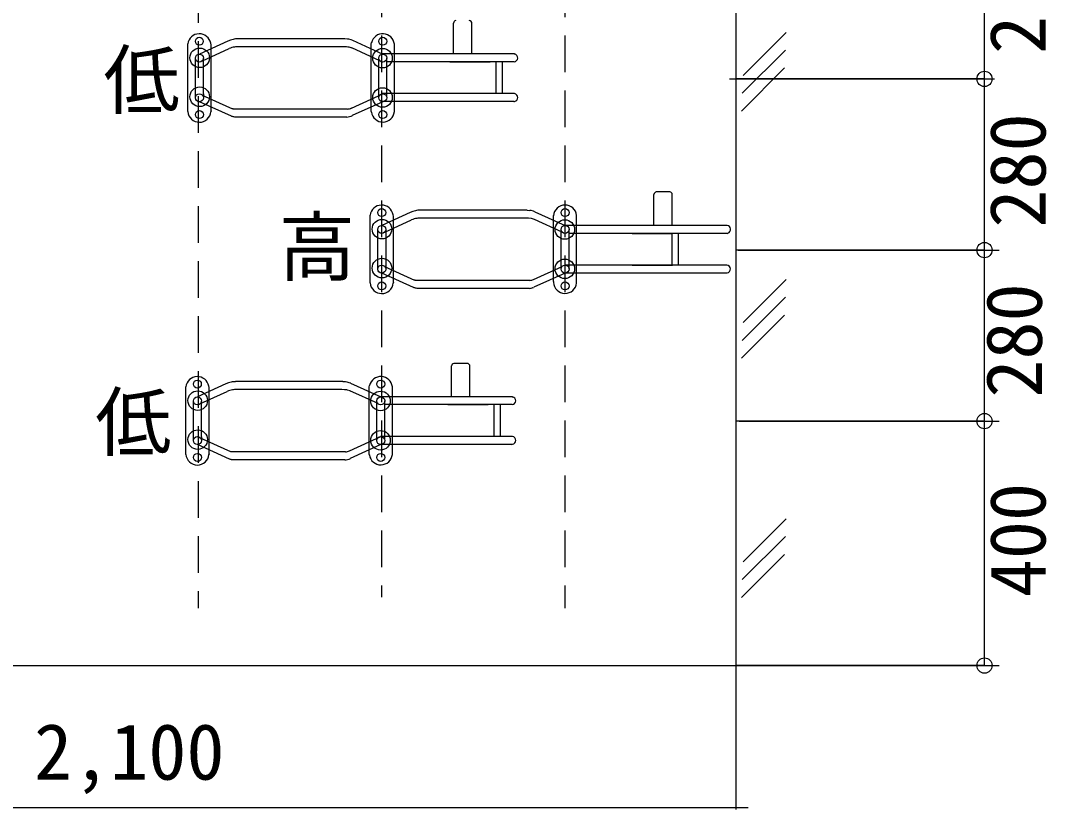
# Model space of a CAD drawing. Units: millimetres at full size, sheet at 1:50; details may follow other scales. Extents: x -14452 to -6316, y -11743 to -4408.
# Drawn here: x -9160 to -7481, y -11734 to -10443 of the extents above; entities that cross this region are included whole.
import ezdxf
from ezdxf.enums import TextEntityAlignment as Align

# ---------------------------------------------------------------- set-up
doc = ezdxf.new("R2010")
doc.units = ezdxf.units.MM
doc.header["$LTSCALE"] = 50
doc.header["$PDMODE"] = 32
doc.header["$PDSIZE"] = 25
doc.linetypes.add('DASHED1', pattern=[1.8, 1.2, -0.6])
doc.layers.add('0-0', color=7, linetype='Continuous')
doc.styles.add('ＭＳ ゴシック', font='')
doc.styles.get('ＭＳ ゴシック').set_extended_font_data('MS Gothic')

msp = doc.modelspace()

# ---------------------------------------------------------------- linework, layer by layer
at = {"layer": '0-0'}
for p, q in [((-7989.19, -5985.44), (-7989.19, -11734.16)), ((-8451.56, -10497.5), (-8451.56, -10447.13)), ((-8421.34, -10497.42), (-8421.34, -10447.87)), ((-8820.58, -10476.65), (-8867.26, -10497.87)), ((-8629.17, -10472.88), (-8804.96, -10472.88)), ((-8616.96, -10475.29), (-8567.27, -10497.87)), ((-7906.97, -10462.29), (-7977.68, -10533)), ((-8886.26, -10591.99), (-8886.26, -10481.14)), ((-8862.41, -10508.69), (-8818.57, -10488.73)), ((-8848.26, -10482.7), (-8848.79, -10479.88)), ((-8848.26, -10590.9), (-8848.26, -10482.72)), ((-8630.9, -10485.88), (-8806.63, -10485.88)), ((-8626.85, -10486.01), (-8631.38, -10485.91)), ((-8617.21, -10488.13), (-8622.13, -10486.59)), ((-8571.8, -10508.81), (-8617.93, -10487.84)), ((-8586.27, -10481.42), (-8585.62, -10479.08)), ((-8586.26, -10591.37), (-8586.26, -10481.41)), ((-8548.26, -10592.6), (-8548.26, -10481.4)), ((-7908.29, -10491.32), (-7979, -10562.03)), ((-8873.76, -10568.72), (-8873.76, -10504.01)), ((-8860.76, -10563.04), (-8860.76, -10504.67)), ((-8573.76, -10569.46), (-8573.76, -10503.6)), ((-8567.3, -10510.86), (-8567.58, -10510.73)), ((-8352.17, -10497.49), (-8567.49, -10497.49)), ((-8352.25, -10510.49), (-8561.15, -10510.49)), ((-8560.76, -10567.32), (-8560.76, -10504.4)), ((-8457.26, -10510.49), (-8391.68, -10510.49)), ((-8381.56, -10562.58), (-8381.56, -10510.54)), ((-8371.34, -10562.15), (-8371.34, -10510.5)), ((-8371.34, -10561.67), (-8371.34, -10510.56)), ((-8352.17, -10497.49), (-8351.13, -10497.72)), ((-7909.61, -10520.62), (-7980.32, -10591.33)), ((-7999.59, -10538.57), (-7565.98, -10538.57)), ((-8815.07, -10599.6), (-8867.25, -10575.9)), ((-8862.67, -10564.95), (-8813.43, -10587.34)), ((-8860.79, -10563.08), (-8860.79, -10569.99)), ((-8618.46, -10586.13), (-8567.27, -10562.86)), ((-8567.28, -10575.87), (-8617.14, -10598.54)), ((-8352.74, -10575.49), (-8569.16, -10575.49)), ((-8351.51, -10562.57), (-8567.95, -10562.57)), ((-8352.75, -10575.48), (-8351.67, -10575.32)), ((-8848.26, -10590.89), (-8848.44, -10592.46)), ((-8624.84, -10587.88), (-8811.69, -10587.88)), ((-8585.92, -10593.02), (-8586.26, -10591.33)), ((-8809.46, -10600.9), (-8810.92, -10600.75)), ((-8626.08, -10600.88), (-8809.63, -10600.88)), ((-8123.46, -10778.16), (-8123.46, -10727.45)), ((-8097.33, -10723.26), (-8119.63, -10723.26)), ((-8093.46, -10778.26), (-8093.46, -10727.69)), ((-8587.92, -10872.38), (-8587.92, -10761.57)), ((-8522.24, -10757.07), (-8568.92, -10778.29)), ((-8549.92, -10763.13), (-8550.37, -10760.74)), ((-8330.83, -10753.29), (-8506.62, -10753.29)), ((-8330.84, -10753.32), (-8326.74, -10753.7)), ((-8318.33, -10755.83), (-8320.8, -10755.15)), ((-8318.34, -10755.83), (-8268.93, -10778.29)), ((-8287.93, -10764.05), (-8287.7, -10761.82)), ((-8249.92, -10872.52), (-8249.92, -10761.92)), ((-8564.07, -10789.11), (-8520.23, -10769.15)), ((-8549.92, -10871.31), (-8549.92, -10763.13)), ((-8332.56, -10766.29), (-8506.34, -10766.29)), ((-8328.51, -10766.43), (-8332.55, -10766.3)), ((-8323.79, -10767), (-8328.5, -10766.44)), ((-8319.14, -10768.46), (-8323.79, -10767)), ((-8273.46, -10789.23), (-8319.15, -10768.46)), ((-8287.92, -10869.86), (-8287.92, -10763.98)), ((-8003.6, -10778.26), (-8269.14, -10778.26)), ((-8575.42, -10849.08), (-8575.42, -10784.57)), ((-8562.45, -10785.3), (-8562.45, -10849.57)), ((-8275.42, -10849.88), (-8275.42, -10784.02)), ((-8268.96, -10791.27), (-8269.24, -10791.14)), ((-8003.86, -10791.26), (-8262.59, -10791.26)), ((-8262.42, -10849.73), (-8262.42, -10784.81)), ((-8093.46, -10843.22), (-8093.46, -10791.24)), ((-8083.46, -10843.27), (-8083.46, -10791.24)), ((-8003.88, -10791.27), (-8002.29, -10790.69)), ((-7985.46, -10818.57), (-7558.65, -10818.57)), ((-8564.33, -10845.36), (-8515.09, -10867.76)), ((-8320.46, -10866.71), (-8273.76, -10845.48)), ((-8268.97, -10843.3), (-8268.93, -10843.28)), ((-8003.96, -10843.26), (-8268.87, -10843.26)), ((-8516.73, -10880.01), (-8568.91, -10856.31)), ((-8268.94, -10856.29), (-8320.21, -10879.59)), ((-8004.13, -10856.26), (-8268.87, -10856.26)), ((-8003.4, -10856.08), (-8004.13, -10856.26)), ((-8549.93, -10871.32), (-8550.08, -10872.62)), ((-8326.53, -10868.29), (-8512.84, -10868.29)), ((-8287.91, -10869.83), (-8287.78, -10871.59)), ((-7906.97, -10866.7), (-7977.68, -10937.41)), ((-8511.12, -10881.31), (-8512.58, -10881.17)), ((-8327.31, -10881.29), (-8511.29, -10881.29)), ((-8327.28, -10881.28), (-8324.92, -10880.94)), ((-7908.29, -10895.74), (-7979, -10966.45)), ((-7909.61, -10925.03), (-7980.32, -10995.74)), ((-8454.81, -11058.59), (-8454.81, -11008.22)), ((-8429.22, -11004.02), (-8450.97, -11004.02)), ((-8424.58, -11058.51), (-8424.58, -11008.96)), ((-8889.51, -11153.08), (-8889.51, -11042.23)), ((-8823.82, -11037.74), (-8870.5, -11058.96)), ((-8851.5, -11043.79), (-8852.04, -11040.97)), ((-8851.51, -11151.99), (-8851.51, -11043.81)), ((-8634.14, -11046.97), (-8809.87, -11046.97)), ((-8632.41, -11033.97), (-8808.2, -11033.97)), ((-8630.09, -11047.1), (-8634.63, -11047)), ((-8620.45, -11049.22), (-8625.37, -11047.68)), ((-8620.2, -11036.38), (-8570.51, -11058.96)), ((-8589.51, -11042.51), (-8588.87, -11040.17)), ((-8589.51, -11152.46), (-8589.51, -11042.5)), ((-8551.51, -11153.69), (-8551.51, -11042.49)), ((-8865.65, -11069.78), (-8821.81, -11049.82)), ((-8575.04, -11069.9), (-8621.17, -11048.93)), ((-8577.01, -11130.55), (-8577.01, -11064.69)), ((-8355.41, -11058.58), (-8570.73, -11058.58)), ((-8355.42, -11058.58), (-8354.37, -11058.81)), ((-8877.01, -11129.81), (-8877.01, -11065.1)), ((-8864.01, -11124.13), (-8864.01, -11065.76)), ((-8570.55, -11071.95), (-8570.82, -11071.82)), ((-8355.49, -11071.58), (-8564.39, -11071.58)), ((-8564.01, -11128.41), (-8564.01, -11065.49)), ((-8460.5, -11071.58), (-8394.92, -11071.58)), ((-8384.81, -11123.67), (-8384.81, -11071.63)), ((-8374.58, -11123.24), (-8374.58, -11071.59)), ((-8374.58, -11122.76), (-8374.58, -11071.65)), ((-8865.91, -11126.04), (-8816.67, -11148.43)), ((-8864.03, -11124.17), (-8864.03, -11131.08)), ((-8621.7, -11147.22), (-8570.51, -11123.95)), ((-8354.76, -11123.66), (-8571.19, -11123.66)), ((-8818.32, -11160.69), (-8870.5, -11136.99)), ((-8570.52, -11136.96), (-8620.38, -11159.63)), ((-8355.98, -11136.58), (-8572.4, -11136.58)), ((-8355.99, -11136.57), (-8354.91, -11136.42)), ((-8851.51, -11151.98), (-8851.69, -11153.55)), ((-8628.09, -11148.97), (-8814.94, -11148.97)), ((-8812.7, -11161.99), (-8814.16, -11161.84)), ((-8629.32, -11161.97), (-8812.87, -11161.97)), ((-8589.17, -11154.11), (-8589.5, -11152.42)), ((-7906.97, -11258.28), (-7977.68, -11328.99)), ((-7908.29, -11287.31), (-7979, -11358.02)), ((-7909.61, -11316.6), (-7980.32, -11387.32)), ((-13496.67, -11498.57), (-7558.65, -11498.57))]:
    msp.add_line(p, q, dxfattribs=at)
at = {"layer": '0-0', "linetype": 'DASHED1'}
for p, q in [((-8569.19, -7227.48), (-8569.19, -11386.7)), ((-8269.19, -7227.48), (-8269.19, -11404.85)), ((-8869.19, -7236.82), (-8869.19, -11404.85))]:
    msp.add_line(p, q, dxfattribs=at)
at = {"layer": '0-0', "color": 4}
for p, q in [((-7582.48, -10538.57), (-7582.48, -10258.57)), ((-8457.26, -10510.49), (-8391.68, -10510.49)), ((-7582.48, -10538.57), (-7989.53, -10538.57)), ((-7582.48, -10818.57), (-7582.48, -10538.57)), ((-8158.9, -10791.26), (-8093.33, -10791.26)), ((-7582.48, -10818.57), (-7989.53, -10818.57)), ((-7582.48, -11098.57), (-7582.48, -10818.57)), ((-8158.9, -10843.26), (-8093.33, -10843.26)), ((-8460.5, -11071.58), (-8394.92, -11071.58)), ((-7582.48, -11098.57), (-7989.53, -11098.57)), ((-7983.82, -11098.57), (-7558.65, -11098.57)), ((-7582.48, -11498.57), (-7582.48, -11098.57)), ((-7582.48, -11498.57), (-7989.53, -11498.57)), ((-11289.19, -11730.86), (-7969.15, -11730.86))]:
    msp.add_line(p, q, dxfattribs=at)
at = {"layer": '0-0'}
for points in [[(-8805.12, -10472.94), (-8807.99, -10473.14), (-8810.63, -10473.42), (-8812.27, -10473.74), (-8816.26, -10474.89), (-8820.61, -10476.69)], [(-8616.34, -10475.5), (-8619.14, -10474.73), (-8622.51, -10473.57), (-8625.12, -10473.28), (-8629.17, -10473)], [(-8804.96, -10485.88), (-8808.11, -10486.08), (-8809.91, -10486.28), (-8812.27, -10486.68), (-8814.3, -10487.28), (-8816.38, -10487.91), (-8818.66, -10488.83)], [(-8622.22, -10486.49), (-8624.34, -10486.3), (-8626.66, -10486.01)], [(-8811.14, -10587.88), (-8811.66, -10587.83), (-8812.09, -10587.77), (-8812.24, -10587.74), (-8812.41, -10587.68), (-8812.73, -10587.57), (-8813.1, -10587.45), (-8813.45, -10587.33)], [(-8810.92, -10600.72), (-8811.87, -10600.58), (-8812.15, -10600.54), (-8813.35, -10600.14), (-8814.26, -10599.85), (-8814.88, -10599.65), (-8815.12, -10599.58)], [(-8506.78, -10753.35), (-8509.65, -10753.55), (-8512.29, -10753.83), (-8513.93, -10754.15), (-8517.92, -10755.31), (-8522.27, -10757.11)], [(-8320.8, -10755.15), (-8324.17, -10753.99), (-8326.78, -10753.7)], [(-8506.62, -10766.29), (-8509.77, -10766.49), (-8511.57, -10766.69), (-8513.93, -10767.09), (-8515.96, -10767.69), (-8518.04, -10768.33), (-8520.32, -10769.25)], [(-8512.58, -10881.14), (-8513.53, -10880.99), (-8513.81, -10880.95), (-8515.01, -10880.56), (-8515.92, -10880.27), (-8516.54, -10880.07), (-8516.78, -10879.99)], [(-8512.8, -10868.29), (-8513.32, -10868.25), (-8513.75, -10868.18), (-8513.9, -10868.16), (-8514.07, -10868.09), (-8514.39, -10867.98), (-8514.76, -10867.86), (-8515.11, -10867.74)], [(-8808.36, -11034.03), (-8811.23, -11034.23), (-8813.87, -11034.51), (-8815.51, -11034.83), (-8819.5, -11035.98), (-8823.86, -11037.78)], [(-8808.2, -11046.97), (-8811.35, -11047.17), (-8813.15, -11047.37), (-8815.51, -11047.77), (-8817.55, -11048.37), (-8819.62, -11049), (-8821.9, -11049.92)], [(-8619.59, -11036.59), (-8622.38, -11035.82), (-8625.76, -11034.66), (-8628.36, -11034.37), (-8632.41, -11034.09)], [(-8625.47, -11047.58), (-8627.59, -11047.39), (-8629.9, -11047.1)], [(-8814.39, -11148.97), (-8814.91, -11148.92), (-8815.33, -11148.86), (-8815.48, -11148.84), (-8815.65, -11148.77), (-8815.98, -11148.66), (-8816.35, -11148.54), (-8816.69, -11148.42)], [(-8814.16, -11161.81), (-8815.12, -11161.67), (-8815.39, -11161.63), (-8816.59, -11161.23), (-8817.51, -11160.95), (-8818.13, -11160.74), (-8818.36, -11160.67)]]:
    msp.add_lwpolyline(points, dxfattribs=at)
for centre, radius in [((-8867.45, -10476.81), 6.5), ((-8567.27, -10476.87), 6.5), ((-8866.84, -10503.92), 16), ((-8567.61, -10504.5), 16), ((-8867.27, -10504.35), 6.5), ((-8567.3, -10504.34), 6.5), ((-8866.84, -10567.71), 16), ((-8567.61, -10568.87), 16), ((-8867.31, -10569.41), 6.5), ((-8567.27, -10569.36), 6.5), ((-8867.26, -10596.88), 6.5), ((-8567.27, -10596.87), 6.5), ((-8568.93, -10757.28), 6.5), ((-8268.93, -10757.28), 6.5), ((-8568.51, -10784.33), 16), ((-8568.93, -10784.77), 6.5), ((-8269.27, -10784.91), 16), ((-8268.96, -10784.75), 6.5), ((-8568.51, -10848.12), 16), ((-8568.97, -10849.82), 6.5), ((-8269.27, -10849.28), 16), ((-8268.93, -10849.78), 6.5), ((-8568.92, -10877.3), 6.5), ((-8268.93, -10877.28), 6.5), ((-8870.69, -11037.9), 6.5), ((-8570.52, -11037.96), 6.5), ((-8870.09, -11065.01), 16), ((-8870.51, -11065.44), 6.5), ((-8570.86, -11065.59), 16), ((-8570.55, -11065.43), 6.5), ((-8870.09, -11128.8), 16), ((-8570.86, -11129.96), 16), ((-8870.55, -11130.5), 6.5), ((-8570.51, -11130.45), 6.5), ((-8870.51, -11157.97), 6.5), ((-8570.51, -11157.96), 6.5)]:
    msp.add_circle(centre, radius, dxfattribs=at)
for centre, radius, start, end in [((-8446.61, -10447.81), 5, 102.83565, 172.21484), ((-8426.34, -10447.92), 5, 358.18455, 86.07998), ((-8867.42, -10483.62), 19, 10.43616, 172.64392), ((-8567.16, -10483.54), 19, 6.1429, 167.33019), ((-8352.84, -10504.02), 6.5, 275.26179, 77.88284), ((-8352.85, -10568.93), 6.5, 280.47348, 78.10054), ((-8867.33, -10590.36), 19, 184.73418, 354.64655), ((-8626.93, -10567.98), 20, 275.94289, 295.05333), ((-8567.15, -10590.07), 19, 188.531, 354.11636), ((-8626.5, -10580.87), 20, 271.00493, 298.27432), ((-8118.51, -10728.14), 5, 102.79425, 172.15909), ((-8098.44, -10728.14), 5, 5.11946, 77.46952), ((-8569.09, -10764.04), 19, 9.98636, 172.55831), ((-8268.82, -10763.96), 19, 6.13425, 175.77139), ((-8004.72, -10784.66), 6.5, 291.90532, 80.15776), ((-8004.72, -10784.66), 6.5, 286.48896, 286.49695), ((-8004.72, -10849.72), 6.5, 281.76284, 83.32279), ((-8568.99, -10870.78), 19, 184.73418, 354.44292), ((-8328.59, -10848.39), 20, 275.78642, 293.99099), ((-8328.01, -10861.18), 20, 277.3262, 292.4779), ((-8268.81, -10870.48), 19, 183.10706, 353.83196), ((-8449.85, -11008.9), 5, 102.83565, 172.21484), ((-8429.58, -11009.01), 5, 358.18455, 86.07998), ((-8870.67, -11044.71), 19, 10.43616, 172.64392), ((-8570.4, -11044.63), 19, 6.1429, 167.33019), ((-8356.08, -11065.11), 6.5, 275.26179, 77.88284), ((-8356.09, -11130.02), 6.5, 280.47348, 78.10054), ((-8630.18, -11129.07), 20, 275.94289, 295.05333), ((-8870.57, -11151.46), 19, 184.73418, 354.64655), ((-8629.75, -11141.96), 20, 271.00493, 298.27432), ((-8570.4, -11151.16), 19, 188.531, 354.11636)]:
    msp.add_arc(centre, radius, start, end, dxfattribs=at)
at = {"layer": '0-0', "color": 4}
for p in [(-7582.48, -10538.57), (-7582.48, -10818.57), (-7582.48, -11098.57), (-7582.48, -11498.57)]:
    msp.add_point(p, dxfattribs=at)

# ---------------------------------------------------------------- texts
at = {"layer": '0-0', "color": 4, "style": 'ＭＳ ゴシック'}
for s, p in [('280', (-7455.04, -10497.63)), ('280', (-7455.04, -10781.89)), ('280', (-7461.09, -11060.11)), ('400', (-7455.04, -11386.7))]:
    msp.add_text(s, height=91.64, rotation=90, dxfattribs=at).set_placement(p, align=Align.BOTTOM_LEFT)
for s, p in [('低', (-9024.24, -10613.43)), ('高', (-8737.4, -10886.62)), ('低', (-9037.9, -11173.46)), ('2,100', (-9137.98, -11712.84))]:
    msp.add_text(s, height=91.64, dxfattribs=at).set_placement(p, align=Align.BOTTOM_LEFT)

doc.saveas('drawing.dxf')
